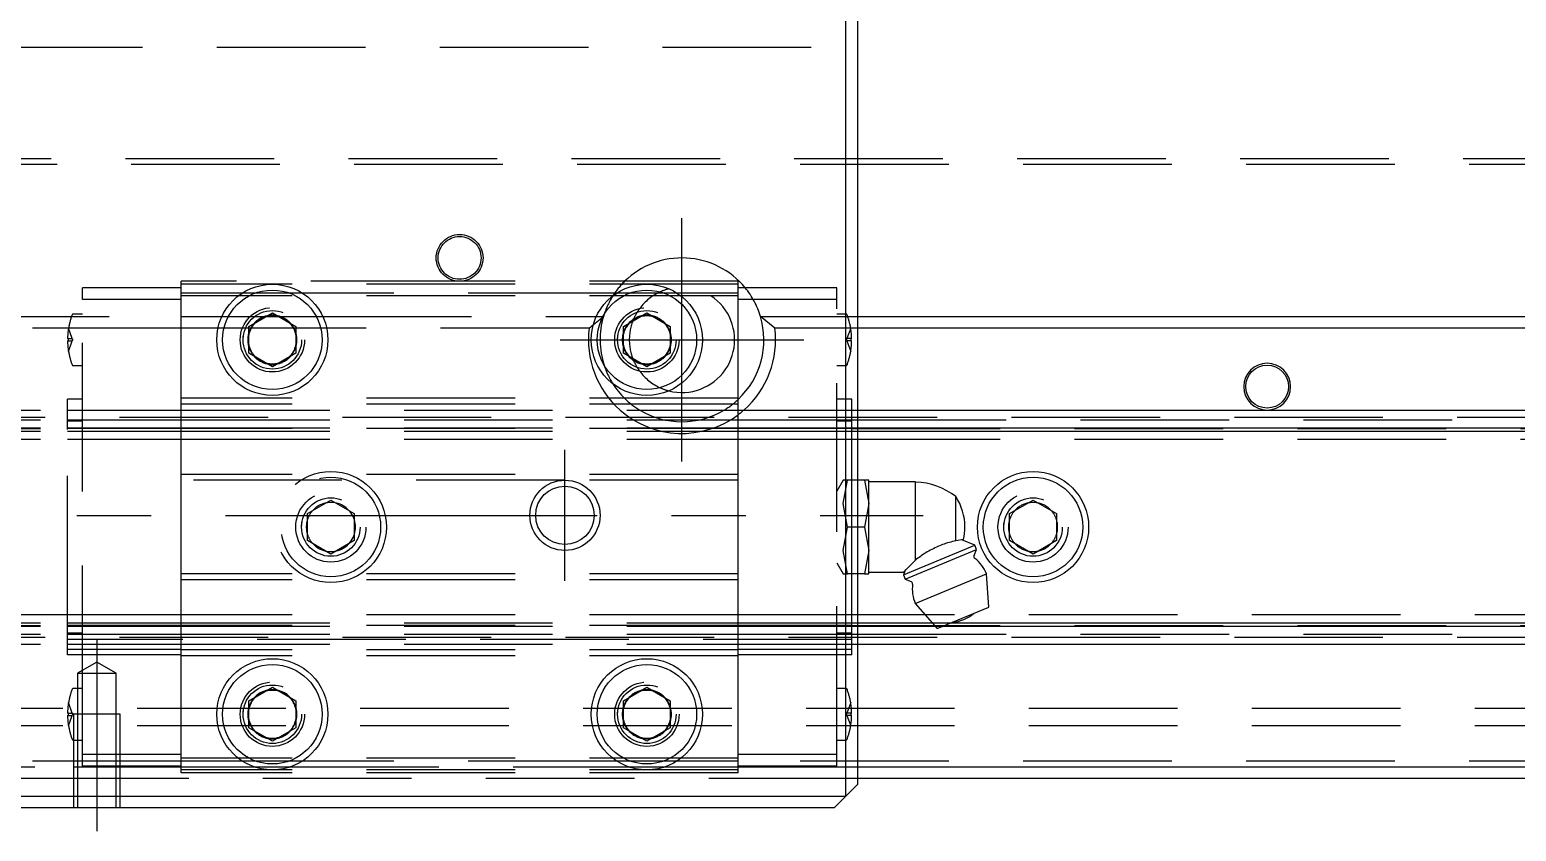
# Model space of a CAD drawing. Extents: x -12 to 975, y -350 to 120.
# Drawn here: x 354.3 to 481.3, y -102 to -33.5 of the extents above; entities that cross this region are included whole.
import ezdxf

# ---------------------------------------------------------------- set-up
doc = ezdxf.new("R2010")
doc.units = 0
doc.linetypes.add('CENTER', pattern=[50.8, 31.75, -6.35, 6.35, -6.35])
doc.linetypes.add('DASHED', pattern=[19.05, 12.7, -6.35])
doc.layers.get('0').update_dxf_attribs({"linetype": 'CONTINUOUS'})
doc.layers.add('CENTER', color=1, linetype='CENTER')

msp = doc.modelspace()

# ---------------------------------------------------------------- linework, layer by layer
at = {"color": 7, "linetype": 'CONTINUOUS'}
for p, q in [((424, -99), (424, 99)), ((425, 98), (425, -98)), ((373, -58.85), (375, -57.69)), ((375, -57.69), (377, -58.85)), ((405, -58.85), (407, -57.69)), ((407, -57.69), (409, -58.85)), ((425, -58), (523.29, -58)), ((373, -61.15), (373, -58.85)), ((377, -58.85), (377, -61.15)), ((405, -61.15), (405, -58.85)), ((409, -58.85), (409, -61.15)), ((522.06, -59), (425, -59)), ((375, -62.31), (373, -61.15)), ((377, -61.15), (375, -62.31)), ((407, -62.31), (405, -61.15)), ((409, -61.15), (407, -62.31)), ((425, -66), (700, -66)), ((425, -67.52), (700, -67.52)), ((425, -67.8), (700, -67.8)), ((425.6, -72), (425, -72)), ((425.96, -72), (425.6, -72)), ((425.6, -72), (425.96, -74)), ((425.96, -74), (425.96, -72)), ((429.96, -72.15), (425.96, -72.15)), ((429.96, -78.83), (429.96, -72.15)), ((433.4, -77.18), (433.4, -73.4)), ((425.96, -74), (425.6, -76)), ((425.96, -78), (425.96, -74)), ((438, -74.85), (440, -73.69)), ((438, -77.15), (438, -74.85)), ((440, -73.69), (442, -74.85)), ((442, -74.85), (442, -77.15)), ((425.6, -76), (425, -76)), ((425.6, -76), (425.96, -78)), ((432.4, -77.46), (432.27, -77.5)), ((432.53, -77.41), (432.4, -77.46)), ((432.68, -77.36), (432.53, -77.41)), ((432.83, -77.32), (432.68, -77.36)), ((432.98, -77.28), (432.83, -77.32)), ((433.12, -77.24), (432.98, -77.28)), ((433.26, -77.21), (433.12, -77.24)), ((433.4, -77.18), (433.26, -77.21)), ((434.06, -77.07), (433.4, -77.18)), ((435.02, -77.56), (433.9, -77.09)), ((440, -78.31), (438, -77.15)), ((442, -77.15), (440, -78.31)), ((425.96, -78), (425.6, -80)), ((425.96, -80), (425.96, -78)), ((428.92, -80.08), (435.02, -77.56)), ((429.07, -80.45), (435.17, -77.93)), ((430.05, -78.75), (429.96, -78.83)), ((430.16, -78.67), (430.05, -78.75)), ((430.26, -78.59), (430.16, -78.67)), ((430.37, -78.51), (430.26, -78.59)), ((430.48, -78.43), (430.37, -78.51)), ((430.6, -78.35), (430.48, -78.43)), ((430.72, -78.27), (430.6, -78.35)), ((430.84, -78.2), (430.72, -78.27)), ((430.96, -78.12), (430.84, -78.2)), ((431.09, -78.05), (430.96, -78.12)), ((431.21, -77.98), (431.09, -78.05)), ((431.34, -77.91), (431.21, -77.98)), ((431.48, -77.85), (431.34, -77.91)), ((431.61, -77.78), (431.48, -77.85)), ((431.74, -77.72), (431.61, -77.78)), ((431.87, -77.66), (431.74, -77.72)), ((432, -77.61), (431.87, -77.66)), ((432.14, -77.55), (432, -77.61)), ((432.27, -77.5), (432.14, -77.55)), ((434.96, -78.44), (435.17, -77.93)), ((435.17, -77.93), (435.02, -77.56)), ((425.6, -80), (425, -80)), ((425.6, -80), (425.96, -80)), ((425.96, -79.85), (428.92, -79.85)), ((429.96, -78.83), (428.92, -79.85)), ((429.1, -79.64), (428.92, -80.08)), ((429.93, -82.53), (436.03, -80)), ((436.23, -82.84), (436.03, -80)), ((428.92, -80.08), (429.07, -80.45)), ((429.07, -80.45), (429.58, -80.66)), ((429.93, -82.53), (431.8, -84.68)), ((431.8, -84.68), (436.23, -82.84)), ((425, -84.2), (431.38, -84.2)), ((425, -84.48), (431.63, -84.48)), ((432.27, -84.48), (700, -84.48)), ((432.95, -84.2), (700, -84.2)), ((425, -86), (700, -86)), ((373, -90.85), (375, -89.69)), ((375, -89.69), (377, -90.85)), ((405, -90.85), (407, -89.69)), ((407, -89.69), (409, -90.85)), ((373, -93.15), (373, -90.85)), ((377, -90.85), (377, -93.15)), ((405, -93.15), (405, -90.85)), ((409, -90.85), (409, -93.15)), ((375, -94.31), (373, -93.15)), ((377, -93.15), (375, -94.31)), ((407, -94.31), (405, -93.15)), ((409, -93.15), (407, -94.31)), ((425, -96.5), (699, -96.5)), ((698, -97.5), (425, -97.5)), ((276, -99), (424, -99)), ((424, -99), (423, -100)), ((425, -98), (424, -99)), ((423, -100), (277, -100))]:
    msp.add_line(p, q, dxfattribs=at)
at = {"color": 3, "linetype": 'DASHED'}
for p, q in [((275, -35), (425, -35)), ((0.5, -44.5), (699.5, -44.5)), ((1, -45), (699, -45)), ((367.2, -55.55), (358.77, -55.55)), ((358.77, -56.55), (358.77, -55.55)), ((391, -55), (367.2, -55)), ((367.2, -56), (367.2, -55)), ((414.8, -55.25), (367.2, -55.25)), ((414.8, -55), (391, -55)), ((414.8, -56), (414.8, -55)), ((423.23, -55.55), (414.8, -55.55)), ((423.23, -56.55), (423.23, -55.55)), ((358.77, -92), (358.77, -56.55)), ((367.2, -56.55), (358.77, -56.55)), ((367.2, -65), (367.2, -56)), ((372.44, -56), (367.2, -56)), ((414.8, -56.25), (367.2, -56.25)), ((373.56, -56), (372.44, -56)), ((376.44, -56), (373.56, -56)), ((377.56, -56), (376.44, -56)), ((404.44, -56), (377.56, -56)), ((405.56, -56), (404.44, -56)), ((408.44, -56), (405.56, -56)), ((409.56, -56), (408.44, -56)), ((414.8, -56), (409.56, -56)), ((414.8, -65), (414.8, -56)), ((423.23, -56.55), (414.8, -56.55)), ((423.23, -95.45), (423.23, -56.55)), ((329.31, -58), (367.2, -58)), ((358.77, -57.8), (357.99, -57.8)), ((367.2, -58), (370.69, -58)), ((370.69, -58), (371.25, -58)), ((371.25, -58), (373.11, -58)), ((373.11, -58), (373.5, -58)), ((373.5, -58), (374.36, -58)), ((374.36, -58), (374.46, -58)), ((374.46, -58), (374.5, -58)), ((374.5, -58), (375.5, -58)), ((375.5, -58), (375.54, -58)), ((375.54, -58), (375.64, -58)), ((375.64, -58), (376.5, -58)), ((376.5, -58), (376.89, -58)), ((376.89, -58), (378.75, -58)), ((378.75, -58), (379.31, -58)), ((379.31, -58), (402.69, -58)), ((402.44, -58.68), (403.29, -58)), ((402.69, -58), (403.25, -58)), ((403.25, -58), (403.29, -58)), ((416.71, -58), (423.23, -58)), ((417.94, -59), (416.71, -58)), ((424.01, -57.8), (423.23, -57.8)), ((423.23, -58), (424.16, -58)), ((424.16, -58), (425, -58)), ((367.2, -59), (329.64, -59)), ((357.9, -59.9), (357.58, -59)), ((370.36, -59), (367.2, -59)), ((370.87, -59), (370.36, -59)), ((372.44, -59), (370.87, -59)), ((372.71, -59), (372.44, -59)), ((372.5, -60), (372.53, -59.59)), ((373, -59), (372.71, -59)), ((373.15, -59), (373, -59)), ((373.2, -59), (373.15, -59)), ((376.8, -59), (373.2, -59)), ((376.85, -59), (376.8, -59)), ((377, -59), (376.85, -59)), ((377.29, -59), (377, -59)), ((377.56, -59), (377.29, -59)), ((379.13, -59), (377.56, -59)), ((379.64, -59), (379.13, -59)), ((402.06, -59), (379.64, -59)), ((402.06, -59), (402.44, -58.68)), ((404.5, -60), (404.53, -59.59)), ((423.23, -59), (417.94, -59)), ((424.42, -59), (423.23, -59)), ((424.42, -59), (424.1, -59.9)), ((425, -59), (424.42, -59)), ((357.58, -59.9), (357.5, -59.9)), ((357.5, -60.1), (357.58, -60.1)), ((357.58, -59.9), (357.9, -59.9)), ((357.58, -60.1), (357.58, -59.9)), ((357.58, -61), (357.9, -60.1)), ((357.58, -60.1), (357.9, -60.1)), ((357.9, -59.9), (357.94, -60)), ((357.9, -60.1), (357.94, -60)), ((424.1, -59.9), (424.06, -60)), ((424.1, -60.1), (424.06, -60)), ((424.42, -59.9), (424.1, -59.9)), ((424.1, -60.1), (424.42, -61)), ((424.42, -60.1), (424.1, -60.1)), ((424.5, -59.9), (424.42, -59.9)), ((424.42, -59.9), (424.42, -60.1)), ((424.42, -60.1), (424.5, -60.1)), ((357.99, -62.2), (358.77, -62.2)), ((423.23, -62.2), (424.01, -62.2)), ((342.5, -66), (357.5, -66)), ((358.77, -65.07), (357.5, -65.07)), ((357.5, -67.67), (357.5, -65.07)), ((358.77, -65.08), (357.5, -65.08)), ((357.5, -66), (367.2, -66)), ((367.2, -65.5), (367.2, -65)), ((414.8, -65), (367.2, -65)), ((367.2, -71.5), (367.2, -65.5)), ((414.8, -65.5), (367.2, -65.5)), ((367.2, -66), (414.8, -66)), ((414.8, -65.5), (414.8, -65)), ((414.8, -71.5), (414.8, -65.5)), ((414.8, -66), (423.23, -66)), ((424.5, -65.07), (423.23, -65.07)), ((424.5, -65.08), (423.23, -65.08)), ((423.23, -66), (424.5, -66)), ((424.5, -67.67), (424.5, -65.07)), ((424.5, -66), (425, -66)), ((0, -66.6), (700, -66.6)), ((342.5, -66.85), (357.5, -66.85)), ((357.5, -66.85), (367.2, -66.85)), ((357.5, -66.92), (358.77, -66.92)), ((367.2, -66.85), (414.8, -66.85)), ((414.8, -66.85), (423.23, -66.85)), ((423.23, -66.85), (424.5, -66.85)), ((423.23, -66.92), (424.5, -66.92)), ((424.5, -66.85), (425, -66.85)), ((425, -66.85), (700, -66.85)), ((342.5, -67.52), (357.5, -67.52)), ((342.5, -67.58), (357.5, -67.58)), ((342.5, -67.8), (357.5, -67.8)), ((342.5, -68.5), (357.5, -68.5)), ((357.5, -67.52), (367.2, -67.52)), ((367.2, -67.58), (357.5, -67.58)), ((357.5, -84.33), (357.5, -67.67)), ((357.5, -67.8), (367.2, -67.8)), ((357.5, -68.5), (367.2, -68.5)), ((367.2, -67.52), (414.8, -67.52)), ((414.8, -67.58), (367.2, -67.58)), ((367.2, -67.8), (414.8, -67.8)), ((367.2, -68.5), (414.8, -68.5)), ((414.8, -67.52), (423.23, -67.52)), ((423.23, -67.58), (414.8, -67.58)), ((414.8, -67.8), (423.23, -67.8)), ((414.8, -68.5), (423.23, -68.5)), ((423.23, -67.52), (424.5, -67.52)), ((424.5, -67.58), (423.23, -67.58)), ((423.23, -67.8), (424.5, -67.8)), ((423.23, -68.5), (424.5, -68.5)), ((424.5, -67.52), (425, -67.52)), ((424.5, -67.58), (700, -67.58)), ((424.5, -72), (424.5, -67.67)), ((424.5, -67.8), (425, -67.8)), ((424.5, -68.5), (700, -68.5)), ((367.2, -72), (367.2, -71.5)), ((414.8, -71.5), (367.2, -71.5)), ((367.2, -80), (367.2, -72)), ((400, -72), (367.2, -72)), ((414.8, -72), (400, -72)), ((414.8, -72), (414.8, -71.5)), ((414.8, -80), (414.8, -72)), ((423.78, -72), (423.23, -72.94)), ((424.13, -72), (423.78, -72)), ((423.78, -74), (424.13, -72)), ((425, -72), (424.13, -72)), ((424.5, -80), (424.5, -72)), ((378, -74.85), (380, -73.69)), ((378, -77.15), (378, -74.85)), ((380, -73.69), (382, -74.85)), ((382, -74.85), (382, -77.15)), ((424.13, -76), (423.78, -74)), ((377.5, -76), (377.53, -75.59)), ((423.78, -78), (424.13, -76)), ((425, -76), (424.13, -76)), ((437.5, -76), (437.53, -75.59)), ((380, -78.31), (378, -77.15)), ((382, -77.15), (380, -78.31)), ((424.13, -80), (423.78, -78)), ((367.2, -80.5), (367.2, -80)), ((414.8, -80), (367.2, -80)), ((414.8, -80.5), (414.8, -80)), ((423.23, -79.06), (423.78, -80)), ((423.78, -80), (424.13, -80)), ((425, -80), (424.13, -80)), ((424.5, -84.33), (424.5, -80)), ((367.2, -86.5), (367.2, -80.5)), ((414.8, -80.5), (367.2, -80.5)), ((414.8, -86.5), (414.8, -80.5)), ((357.5, -83.5), (342.5, -83.5)), ((367.2, -83.5), (357.5, -83.5)), ((414.8, -83.5), (367.2, -83.5)), ((423.23, -83.5), (414.8, -83.5)), ((424.5, -83.5), (423.23, -83.5)), ((700, -83.5), (424.5, -83.5)), ((342.5, -84.2), (357.5, -84.2)), ((342.5, -84.42), (357.5, -84.42)), ((342.5, -84.48), (357.5, -84.48)), ((357.5, -84.2), (367.2, -84.2)), ((357.5, -86.93), (357.5, -84.33)), ((367.2, -84.42), (357.5, -84.42)), ((357.5, -84.48), (367.2, -84.48)), ((358.77, -85.08), (357.5, -85.08)), ((367.2, -84.2), (414.8, -84.2)), ((414.8, -84.42), (367.2, -84.42)), ((367.2, -84.48), (414.8, -84.48)), ((414.8, -84.2), (423.23, -84.2)), ((423.23, -84.42), (414.8, -84.42)), ((414.8, -84.48), (423.23, -84.48)), ((423.23, -84.2), (424.5, -84.2)), ((424.5, -84.42), (423.23, -84.42)), ((423.23, -84.48), (424.5, -84.48)), ((424.5, -85.08), (423.23, -85.08)), ((424.5, -84.2), (425, -84.2)), ((424.5, -86.93), (424.5, -84.33)), ((424.5, -84.42), (700, -84.42)), ((424.5, -84.48), (425, -84.48)), ((431.38, -84.2), (432.95, -84.2)), ((431.63, -84.48), (432.27, -84.48)), ((0, -85.4), (700, -85.4)), ((342.5, -85.15), (357.5, -85.15)), ((342.5, -86), (357.5, -86)), ((357.5, -85.15), (367.2, -85.15)), ((424.5, -85.6), (357.5, -85.6)), ((357.5, -86), (367.2, -86)), ((367.2, -85.15), (414.8, -85.15)), ((367.2, -86), (414.8, -86)), ((414.8, -85.15), (423.23, -85.15)), ((414.8, -86), (423.23, -86)), ((423.23, -85.15), (424.5, -85.15)), ((423.23, -86), (424.5, -86)), ((424.5, -85.15), (425, -85.15)), ((424.5, -86), (425, -86)), ((425, -85.15), (700, -85.15)), ((358.77, -86.46), (357.5, -86.46)), ((358.77, -86.92), (357.5, -86.92)), ((358.77, -86.93), (357.5, -86.93)), ((360, -87.55), (358.35, -88.5)), ((367.2, -86.46), (358.77, -86.46)), ((367.2, -86.93), (358.77, -86.93)), ((361.65, -88.5), (360, -87.55)), ((367.2, -87), (367.2, -86.5)), ((414.8, -86.5), (367.2, -86.5)), ((367.2, -96), (367.2, -87)), ((414.8, -87), (367.2, -87)), ((423.23, -86.46), (414.8, -86.46)), ((414.8, -87), (414.8, -86.5)), ((423.23, -86.93), (414.8, -86.93)), ((414.8, -96), (414.8, -87)), ((424.5, -86.46), (423.23, -86.46)), ((424.5, -86.92), (423.23, -86.92)), ((424.5, -86.93), (423.23, -86.93)), ((358.35, -88.5), (358.35, -92)), ((358.35, -88.5), (361.65, -88.5)), ((361.65, -92), (361.65, -88.5)), ((358.77, -89.8), (357.99, -89.8)), ((424.01, -89.8), (423.23, -89.8)), ((357.9, -91.9), (357.58, -91)), ((424.42, -91), (424.1, -91.9)), ((700, -91.5), (0, -91.5)), ((357.58, -91.9), (357.5, -91.9)), ((357.5, -92.1), (357.58, -92.1)), ((357.58, -91.9), (357.9, -91.9)), ((357.58, -92.1), (357.58, -91.9)), ((357.58, -93), (357.9, -92.1)), ((357.58, -92.1), (357.9, -92.1)), ((357.9, -91.9), (357.94, -92)), ((357.9, -92.1), (357.94, -92)), ((358, -92), (358, -100)), ((362, -92), (358, -92)), ((358.35, -92), (358.35, -100)), ((358.77, -95.45), (358.77, -92)), ((361.65, -100), (361.65, -92)), ((362, -100), (362, -92)), ((372.5, -92), (372.53, -91.59)), ((404.5, -92), (404.53, -91.59)), ((424.1, -91.9), (424.06, -92)), ((424.1, -92.1), (424.06, -92)), ((424.42, -91.9), (424.1, -91.9)), ((424.1, -92.1), (424.42, -93)), ((424.42, -92.1), (424.1, -92.1)), ((424.5, -91.9), (424.42, -91.9)), ((424.42, -91.9), (424.42, -92.1)), ((424.42, -92.1), (424.5, -92.1)), ((700, -93), (0, -93)), ((357.99, -94.2), (358, -94.2)), ((358, -94.2), (358.77, -94.2)), ((423.23, -94.2), (424.01, -94.2)), ((367.2, -96), (332.8, -96)), ((342, -96.5), (358, -96.5)), ((358, -96.5), (362, -96.5)), ((362, -95.45), (358.77, -95.45)), ((358.77, -96.45), (358.77, -95.45)), ((362, -96.45), (358.77, -96.45)), ((367.2, -95.45), (362, -95.45)), ((367.2, -96.45), (362, -96.45)), ((362, -96.5), (367.2, -96.5)), ((414.8, -95.75), (367.2, -95.75)), ((367.2, -97), (367.2, -96)), ((372.44, -96), (367.2, -96)), ((367.2, -96.5), (373.48, -96.5)), ((373.56, -96), (372.44, -96)), ((373.48, -96.5), (376.52, -96.5)), ((376.44, -96), (373.56, -96)), ((377.56, -96), (376.44, -96)), ((376.52, -96.5), (405.48, -96.5)), ((404.44, -96), (377.56, -96)), ((405.56, -96), (404.44, -96)), ((405.48, -96.5), (408.52, -96.5)), ((408.44, -96), (405.56, -96)), ((409.56, -96), (408.44, -96)), ((408.52, -96.5), (414.8, -96.5)), ((414.8, -96), (409.56, -96)), ((423.23, -95.45), (414.8, -95.45)), ((414.8, -97), (414.8, -96)), ((699.5, -96), (414.8, -96)), ((423.23, -96.45), (414.8, -96.45)), ((414.8, -96.5), (425, -96.5)), ((423.23, -96.45), (423.23, -95.45)), ((358, -97.5), (342, -97.5)), ((362, -97.5), (358, -97.5)), ((425, -97.5), (362, -97.5)), ((414.8, -96.75), (367.2, -96.75)), ((414.8, -97), (367.2, -97))]:
    msp.add_line(p, q, dxfattribs=at)
for centre, radius in [((391, -53), 2), ((391, -53), 1.83), ((375, -60), 2.75), ((375, -60), 2.5), ((375, -60), 2.07), ((407, -60), 2.75), ((407, -60), 2.5), ((407, -60), 2.07), ((380, -76), 4.75), ((380, -76), 4.25), ((380, -76), 3), ((380, -76), 2.5), ((440, -76), 3), ((440, -76), 2.5), ((375, -92), 2.75), ((375, -92), 2.5), ((375, -92), 2.07), ((407, -92), 2.75), ((407, -92), 2.5), ((407, -92), 2.07)]:
    msp.add_circle(centre, radius, dxfattribs=at)
at = {"color": 7, "linetype": 'CONTINUOUS'}
for centre, radius in [((375, -60), 4.75), ((375, -60), 4.25), ((407, -60), 4.75), ((407, -60), 4.25), ((440, -76), 4.75), ((440, -76), 4.25), ((400, -75), 2.5), ((375, -92), 4.75), ((407, -92), 4.75), ((375, -92), 4.25), ((407, -92), 4.25)]:
    msp.add_circle(centre, radius, dxfattribs=at)
at = {"color": 3, "linetype": 'CONTINUOUS'}
for centre, radius in [((460, -64), 1.83), ((400, -75), 3)]:
    msp.add_circle(centre, radius, dxfattribs=at)
at = {"color": 3, "linetype": 'DASHED'}
for centre, radius, start, end in [((410, -60), 7, 39.473, 134.4153), ((410, -60), 7, 134.4153, 147.5383), ((410, -60), 4.5, 104.3406, 114.4785), ((410, -60), 4.5, 255.6594, 104.3406), ((410, -60), 7, 16.6015, 39.473), ((410, -60), 7, 147.5383, 161.9697), ((410, -60), 4.5, 114.4785, 143.4407), ((363.5, -60), 6, 159.1494, 170.4059), ((357.99, -57.9), 0.1, 90, 159.1494), ((375, -60), 2.1, 102.2472, 137.7528), ((375, -60), 2.06, 105.9141, 134.0859), ((375, -60), 2.06, 74.0859, 105.9141), ((375, -60), 2.1, 77.7528, 102.2472), ((375, -60), 2.1, 42.2472, 77.7528), ((375, -60), 2.06, 45.9141, 74.0859), ((410, -60), 7, 163.3985, 198.0303), ((410, -60), 7, 161.9697, 163.3985), ((407, -60), 2.1, 102.2472, 137.7528), ((410, -60), 4.5, 157.798, 180), ((407, -60), 2.06, 105.9141, 134.0859), ((410, -60), 4.5, 148.4137, 157.798), ((410, -60), 4.5, 143.4407, 148.4137), ((407, -60), 2.06, 74.0859, 105.9141), ((407, -60), 2.1, 77.7528, 102.2472), ((407, -60), 2.1, 42.2472, 77.7528), ((407, -60), 2.06, 45.9141, 74.0859), ((410, -60), 7, 313.2918, 16.6015), ((424.01, -57.9), 0.1, 20.8506, 90), ((418.5, -60), 6, 9.5941, 20.8506), ((363.5, -60), 6, 170.4203, 179.0449), ((375, -60), 2.1, 162.2472, 180), ((375, -60), 2.06, 165.9141, 180), ((375, -60), 2.06, 134.0859, 165.9141), ((375, -60), 2.1, 137.7528, 162.2472), ((375, -60), 2.06, 14.0859, 45.9141), ((375, -60), 2.1, 17.7528, 42.2472), ((375, -60), 2.1, 342.2472, 17.7528), ((375, -60), 2.06, 345.9141, 14.0859), ((410, -60), 8, 172.8192, 228.5904), ((407, -60), 2.1, 162.2472, 180), ((407, -60), 2.06, 165.9141, 180), ((407, -60), 2.06, 134.0859, 165.9141), ((407, -60), 2.1, 137.7528, 162.2472), ((407, -60), 2.06, 14.0859, 45.9141), ((407, -60), 2.1, 17.7528, 42.2472), ((407, -60), 2.1, 342.2472, 17.7528), ((407, -60), 2.06, 345.9141, 14.0859), ((410, -60), 8, 311.4096, 7.1808), ((418.5, -60), 6, 0.9551, 9.5797), ((363.5, -60), 6, 180.9551, 189.5797), ((375, -60), 2.1, 180, 197.7528), ((375, -60), 2.06, 180, 194.0859), ((375, -60), 2.06, 194.0859, 225.9141), ((375, -60), 2.1, 197.7528, 222.2472), ((375, -60), 2.06, 314.0859, 345.9141), ((375, -60), 2.1, 317.7528, 342.2472), ((407, -60), 2.1, 180, 197.7528), ((407, -60), 2.06, 180, 194.0859), ((407, -60), 2.06, 194.0859, 225.9141), ((407, -60), 2.1, 197.7528, 222.2472), ((410, -60), 4.5, 180, 202.202), ((407, -60), 2.06, 314.0859, 345.9141), ((407, -60), 2.1, 317.7528, 342.2472), ((418.5, -60), 6, 350.4203, 359.0449), ((363.5, -60), 6, 189.5941, 200.8506), ((357.99, -62.1), 0.1, 200.8506, 270), ((375, -60), 2.1, 222.2472, 257.7528), ((375, -60), 2.06, 225.9141, 254.0859), ((375, -60), 2.06, 254.0859, 285.9141), ((375, -60), 2.1, 257.7528, 282.2472), ((375, -60), 2.1, 282.2472, 317.7528), ((375, -60), 2.06, 285.9141, 314.0859), ((410, -60), 7, 198.0303, 212.4617), ((407, -60), 2.1, 222.2472, 257.7528), ((407, -60), 2.06, 225.9141, 254.0859), ((410, -60), 4.5, 202.202, 211.5863), ((407, -60), 2.06, 254.0859, 285.9141), ((407, -60), 2.1, 257.7528, 282.2472), ((407, -60), 2.1, 282.2472, 317.7528), ((407, -60), 2.06, 285.9141, 314.0859), ((424.01, -62.1), 0.1, 270, 339.1494), ((418.5, -60), 6, 339.1494, 350.4059), ((410, -60), 4.5, 211.5863, 216.5593), ((410, -60), 4.5, 216.5593, 245.5215), ((410, -60), 7, 212.4617, 238.9973), ((410, -60), 4.5, 245.5215, 255.6594), ((410, -60), 8, 228.5904, 306.8699), ((410, -60), 7, 238.9973, 301.0027), ((410, -60), 7, 301.0027, 313.2918), ((410, -60), 8, 306.8699, 311.4096), ((380, -76), 2.1, 137.7528, 162.2472), ((380, -76), 2.1, 102.2472, 137.7528), ((380, -76), 2.1, 257.7528, 102.2472), ((440, -76), 2.1, 137.7528, 162.2472), ((440, -76), 2.1, 102.2472, 137.7528), ((440, -76), 2.1, 77.7528, 102.2472), ((440, -76), 2.1, 42.2472, 77.7528), ((440, -76), 2.1, 17.7528, 42.2472), ((380, -76), 2.1, 162.2472, 180), ((380, -76), 2.1, 180, 197.7528), ((440, -76), 2.1, 162.2472, 180), ((440, -76), 2.1, 180, 197.7528), ((440, -76), 2.1, 342.2472, 17.7528), ((380, -76), 2.1, 197.7528, 222.2472), ((380, -76), 2.1, 222.2472, 257.7528), ((440, -76), 2.1, 197.7528, 222.2472), ((440, -76), 2.1, 222.2472, 257.7528), ((440, -76), 2.1, 282.2472, 317.7528), ((440, -76), 2.1, 317.7528, 342.2472), ((440, -76), 2.1, 257.7528, 282.2472), ((363.5, -92), 6, 159.1494, 170.4059), ((357.99, -89.9), 0.1, 90, 159.1494), ((375, -92), 2.1, 102.2472, 137.7528), ((375, -92), 2.06, 105.9141, 134.0859), ((375, -92), 2.06, 74.0859, 105.9141), ((375, -92), 2.1, 77.7528, 102.2472), ((375, -92), 2.1, 42.2472, 77.7528), ((375, -92), 2.06, 45.9141, 74.0859), ((407, -92), 2.1, 102.2472, 137.7528), ((407, -92), 2.06, 105.9141, 134.0859), ((407, -92), 2.06, 74.0859, 105.9141), ((407, -92), 2.1, 77.7528, 102.2472), ((407, -92), 2.1, 42.2472, 77.7528), ((407, -92), 2.06, 45.9141, 74.0859), ((424.01, -89.9), 0.1, 20.8506, 90), ((418.5, -92), 6, 9.5941, 20.8506), ((363.5, -92), 6, 170.4203, 179.0449), ((375, -92), 2.1, 162.2472, 180), ((375, -92), 2.06, 134.0859, 165.9141), ((375, -92), 2.1, 137.7528, 162.2472), ((375, -92), 2.06, 14.0859, 45.9141), ((375, -92), 2.1, 17.7528, 42.2472), ((375, -92), 2.1, 342.2472, 17.7528), ((407, -92), 2.1, 162.2472, 180), ((407, -92), 2.06, 134.0859, 165.9141), ((407, -92), 2.1, 137.7528, 162.2472), ((407, -92), 2.06, 14.0859, 45.9141), ((407, -92), 2.1, 17.7528, 42.2472), ((407, -92), 2.1, 342.2472, 17.7528), ((418.5, -92), 6, 0.9551, 9.5797), ((363.5, -92), 6, 180.9551, 189.5797), ((375, -92), 2.1, 180, 197.7528), ((375, -92), 2.06, 165.9141, 180), ((375, -92), 2.06, 180, 194.0859), ((375, -92), 2.06, 194.0859, 225.9141), ((375, -92), 2.1, 197.7528, 222.2472), ((375, -92), 2.06, 314.0859, 345.9141), ((375, -92), 2.1, 317.7528, 342.2472), ((375, -92), 2.06, 345.9141, 14.0859), ((407, -92), 2.1, 180, 197.7528), ((407, -92), 2.06, 165.9141, 180), ((407, -92), 2.06, 180, 194.0859), ((407, -92), 2.06, 194.0859, 225.9141), ((407, -92), 2.1, 197.7528, 222.2472), ((407, -92), 2.06, 314.0859, 345.9141), ((407, -92), 2.1, 317.7528, 342.2472), ((407, -92), 2.06, 345.9141, 14.0859), ((418.5, -92), 6, 350.4203, 359.0449), ((363.5, -92), 6, 189.5941, 200.8506), ((375, -92), 2.1, 222.2472, 257.7528), ((375, -92), 2.06, 225.9141, 254.0859), ((375, -92), 2.06, 254.0859, 285.9141), ((375, -92), 2.1, 282.2472, 317.7528), ((375, -92), 2.06, 285.9141, 314.0859), ((407, -92), 2.1, 222.2472, 257.7528), ((407, -92), 2.06, 225.9141, 254.0859), ((407, -92), 2.06, 254.0859, 285.9141), ((407, -92), 2.1, 282.2472, 317.7528), ((407, -92), 2.06, 285.9141, 314.0859), ((418.5, -92), 6, 339.1494, 350.4059), ((357.99, -94.1), 0.1, 200.8506, 270), ((375, -92), 2.1, 257.7528, 282.2472), ((407, -92), 2.1, 257.7528, 282.2472), ((424.01, -94.1), 0.1, 270, 339.1494)]:
    msp.add_arc(centre, radius, start, end, dxfattribs=at)
at = {"color": 7, "linetype": 'CONTINUOUS'}
for centre, radius, start, end in [((460, -64), 2, 270, 180), ((460, -64), 2, 180, 270), ((429.73, -78.15), 6, 52.2738, 87.8214), ((429.48, -76), 4.7, 0.0002, 33.5861), ((429.48, -76), 4.7, 346.8211, 359.9998), ((435.14, -78.51), 0.2, 157.5015, 231.8388), ((432.98, -81.27), 3.3, 22.5002, 51.8361), ((429.51, -80.85), 0.2, 353.1612, 67.4985), ((432.98, -81.27), 3.3, 173.1639, 202.4998), ((432.85, -80.95), 3.2, 292.5, 310.7094), ((432.85, -80.95), 3.2, 274.2906, 292.5)]:
    msp.add_arc(centre, radius, start, end, dxfattribs=at)
at = {"layer": 'CENTER', "color": 1, "linetype": 'CENTER'}
for p, q in [((410, -70.4), (410, -49.6)), ((399.6, -60), (420.4, -60)), ((400, -80.6), (400, -69.4)), ((269.4, -75), (430.6, -75)), ((360, -85.55), (360, -102))]:
    msp.add_line(p, q, dxfattribs=at)

doc.saveas('drawing.dxf')
